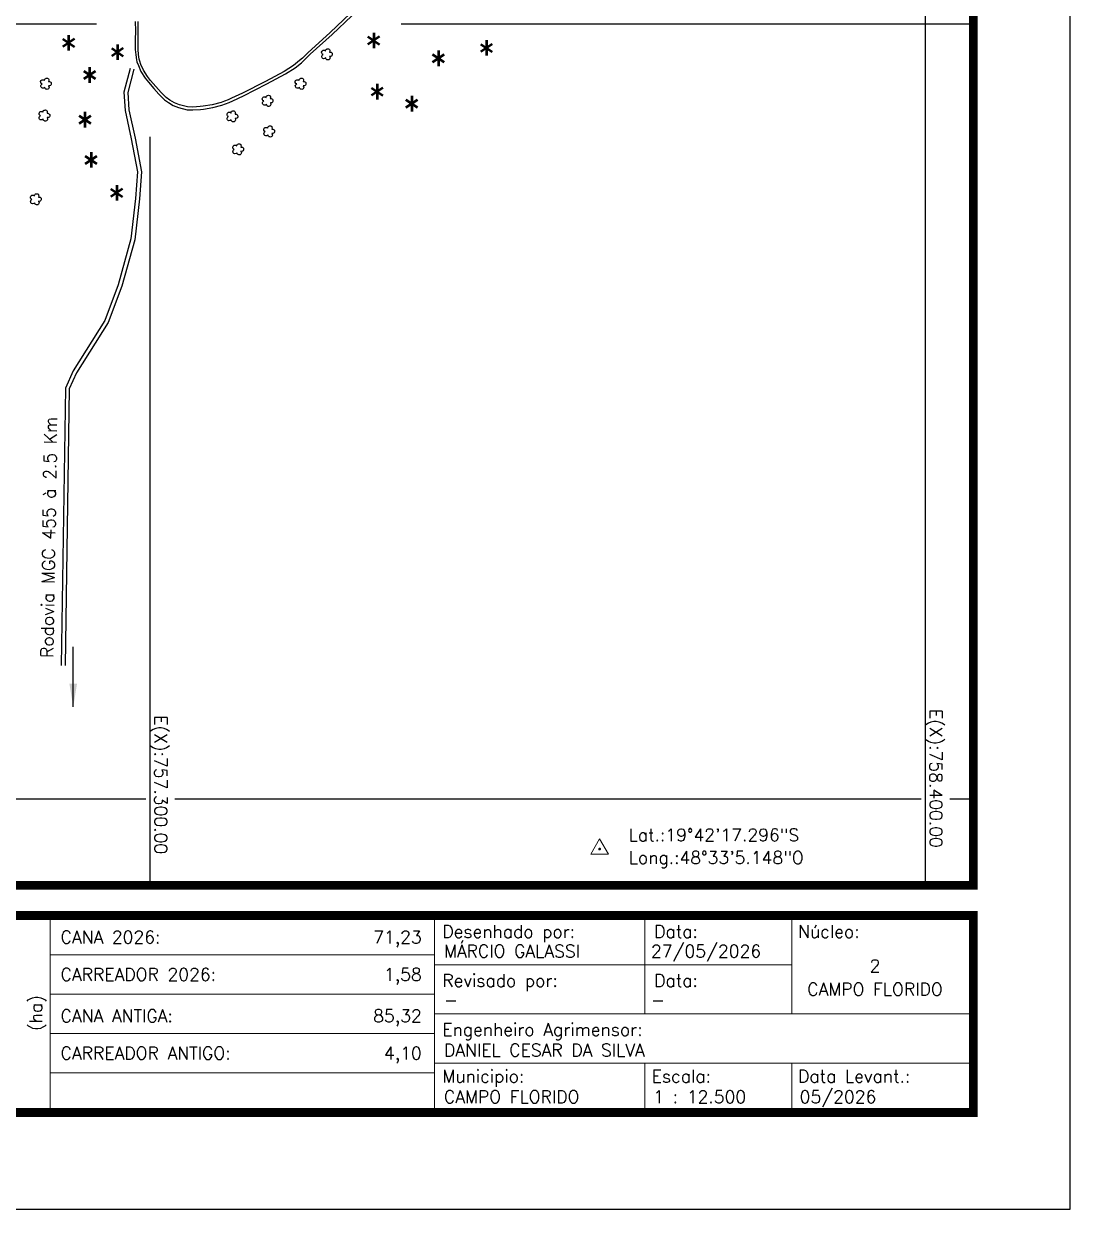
# Model space of a CAD drawing. Extents: x 755862 to 758487, y 7817271 to 7820983.
# Drawn here: x 757137 to 758487, y 7817271 to 7818800 of the extents above; entities that cross this region are included whole.
import ezdxf
from ezdxf.enums import TextEntityAlignment as Align

# ---------------------------------------------------------------- set-up
doc = ezdxf.new("R2010")
doc.units = 0
doc.header["$MEASUREMENT"] = 0
doc.linetypes.add('CONTINUO', pattern=[0])
doc.linetypes.add('LIN0', pattern=[0])
for name, color, linetype in [('0114000282', 1, 'Continuous'), ('_SIMBOLO ARVORE', 118, 'Continuous'), ('_SIMBOLO SERINGUEIRAS', 118, 'Continuous'), ('ESTRADA', 1, 'Continuous'), ('MALHA', 8, 'Continuous'), ('MARGEM', 5, 'Continuous'), ('TEXTO', 7, 'Continuous')]:
    doc.layers.add(name, color=color, linetype=linetype)
doc.layers.add('0114000282020', color=5, linetype='Continuous', lineweight=25)
doc.layers.add('TEXTO_DIVERSOS', color=7, linetype='Continuous', lineweight=5)
doc.styles.add('Simplex', font='simplex.shx')
doc.dimstyles.new('ISO-25', dxfattribs={"dimtxt": 2.5, "dimasz": 2.5, "dimexe": 1.25, "dimexo": 0.625, "dimtad": 1, "dimtxsty": 'Standard', "dimcen": 2.5, "dimadec": 0, "dimazin": 0, "dimtfac": 1, "dimtmove": 0, "dimatfit": 3, "dimfxl": 1, "dimarcsym": 0})

msp = doc.modelspace()

# ---------------------------------------------------------------- linework, layer by layer
at = {"layer": '0114000282'}
msp.add_lwpolyline([(757281.2, 7818802.9), (757281.4, 7818791), (757281.1, 7818779.6), (757281.2, 7818766.8), (757281.9, 7818759.9), (757282.6, 7818753.8), (757283.3, 7818750.9), (757285.1, 7818746.2), (757288.5, 7818738.4), (757293.9, 7818729.9), (757298.1, 7818724.6), (757304.9, 7818716.8), (757311.7, 7818709.1), (757316.4, 7818704.4), (757318.8, 7818702.2), (757323.8, 7818698.4), (757330.1, 7818694.9), (757336.9, 7818692.2), (757347.9, 7818689.3), (757355.3, 7818688.9), (757365.3, 7818689.6), (757369.3, 7818690), (757381.2, 7818692), (757392.9, 7818695.2), (757397.5, 7818696.8), (757402.3, 7818698.7), (757406.9, 7818700.7), (757420.9, 7818707.3), (757451, 7818722.6), (757475, 7818735.5), (757487.4, 7818743.4), (757495.4, 7818749.9), (757506.9, 7818761), (757535.1, 7818786.3), (757560.7, 7818810.5)], dxfattribs=at)
at = {"layer": '0114000282020'}
msp.add_lwpolyline([(757558.2, 7818813.2), (757532.6, 7818789), (757503.9, 7818762.7), (757496.7, 7818755.9), (757493, 7818752.7), (757485.3, 7818746.4), (757473.1, 7818738.6), (757449.3, 7818725.8), (757419.3, 7818710.6), (757405.4, 7818704.1), (757400.8, 7818702), (757396.2, 7818700.2), (757391.8, 7818698.7), (757380.4, 7818695.6), (757368.7, 7818693.7), (757365, 7818693.2), (757355.3, 7818692.5), (757348.4, 7818692.9), (757338.1, 7818695.6), (757331.7, 7818698.2), (757325.8, 7818701.5), (757321.1, 7818705.1), (757318.9, 7818707.1), (757314.4, 7818711.6), (757307.6, 7818719.2), (757300.9, 7818727), (757296.9, 7818732), (757291.7, 7818740.1), (757288.5, 7818747.6), (757286.8, 7818752), (757286.2, 7818754.5), (757285.5, 7818760.3), (757284.8, 7818767), (757284.8, 7818779.5), (757285, 7818791), (757284.8, 7818803.1)], dxfattribs=at)
at = {"layer": '_SIMBOLO ARVORE', "linetype": 'CONTINUO'}
for points in [[(757526.8, 7818756.2, 0), (757525.6, 7818755.2, 0), (757524, 7818755, 0), (757522.9, 7818755.4, 0), (757522.1, 7818756.2, 0), (757521.7, 7818757.1, 0), (757521.6, 7818758.4, 0), (757522.1, 7818759.3, 0), (757522.5, 7818759.9, 0), (757523.4, 7818760.5, 0), (757522.9, 7818760.7, 0), (757522.3, 7818761.2, 0), (757521.6, 7818762.2, 0), (757521.5, 7818763.5, 0), (757522, 7818764.8, 0), (757522.5, 7818765.3, 0), (757523.4, 7818765.9, 0), (757524.4, 7818766, 0), (757525.2, 7818765.9, 0), (757525.8, 7818765.6, 0), (757526.5, 7818765, 0), (757526.7, 7818766.1, 0), (757526.9, 7818766.6, 0), (757527.4, 7818767.2, 0), (757528.1, 7818767.5, 0), (757528.8, 7818767.8, 0), (757529.7, 7818767.9, 0), (757530.4, 7818767.8, 0), (757531.1, 7818767.5, 0), (757531.6, 7818767, 0), (757532, 7818766.2, 0), (757532.1, 7818765.2, 0), (757531.8, 7818763.6, 0), (757532.9, 7818763.6, 0), (757533.8, 7818763.4, 0), (757534.7, 7818762.7, 0), (757535.2, 7818762.2, 0), (757535.3, 7818759.9, 0), (757534.8, 7818758.9, 0), (757534.1, 7818758.3, 0), (757532.9, 7818758, 0), (757531.9, 7818758.1, 0), (757532.5, 7818756, 0), (757532.2, 7818755.1, 0), (757531.6, 7818754.3, 0), (757530.9, 7818753.7, 0), (757530, 7818753.5, 0), (757529.1, 7818753.6, 0), (757528.4, 7818753.8, 0), (757527.6, 7818754.5, 0), (757527, 7818755.3, 0), (757526.9, 7818756.3, 0)], [(757164.3, 7818718.2, 0), (757163.1, 7818717.2, 0), (757161.5, 7818717, 0), (757160.4, 7818717.4, 0), (757159.6, 7818718.2, 0), (757159.2, 7818719.1, 0), (757159.1, 7818720.4, 0), (757159.6, 7818721.3, 0), (757160, 7818721.9, 0), (757160.9, 7818722.5, 0), (757160.4, 7818722.7, 0), (757159.8, 7818723.2, 0), (757159.1, 7818724.2, 0), (757159, 7818725.5, 0), (757159.5, 7818726.8, 0), (757160, 7818727.3, 0), (757160.9, 7818727.9, 0), (757161.9, 7818728, 0), (757162.7, 7818727.9, 0), (757163.3, 7818727.6, 0), (757164, 7818727, 0), (757164.2, 7818728.1, 0), (757164.4, 7818728.6, 0), (757164.9, 7818729.2, 0), (757165.6, 7818729.5, 0), (757166.3, 7818729.8, 0), (757167.2, 7818729.9, 0), (757167.9, 7818729.8, 0), (757168.6, 7818729.5, 0), (757169.1, 7818729, 0), (757169.5, 7818728.2, 0), (757169.6, 7818727.2, 0), (757169.3, 7818725.6, 0), (757170.4, 7818725.6, 0), (757171.3, 7818725.4, 0), (757172.2, 7818724.7, 0), (757172.7, 7818724.2, 0), (757172.8, 7818721.9, 0), (757172.3, 7818720.9, 0), (757171.6, 7818720.3, 0), (757170.4, 7818720, 0), (757169.4, 7818720.1, 0), (757170, 7818718, 0), (757169.7, 7818717.1, 0), (757169.1, 7818716.3, 0), (757168.4, 7818715.7, 0), (757167.5, 7818715.5, 0), (757166.6, 7818715.6, 0), (757165.9, 7818715.8, 0), (757165.1, 7818716.5, 0), (757164.5, 7818717.3, 0), (757164.4, 7818718.3, 0)], [(757492.8, 7818718.2, 0), (757491.6, 7818717.2, 0), (757490, 7818717, 0), (757488.9, 7818717.4, 0), (757488.1, 7818718.2, 0), (757487.7, 7818719.1, 0), (757487.6, 7818720.4, 0), (757488.1, 7818721.3, 0), (757488.5, 7818721.9, 0), (757489.4, 7818722.5, 0), (757488.9, 7818722.7, 0), (757488.3, 7818723.2, 0), (757487.6, 7818724.2, 0), (757487.5, 7818725.5, 0), (757488, 7818726.8, 0), (757488.5, 7818727.3, 0), (757489.4, 7818727.9, 0), (757490.4, 7818728, 0), (757491.2, 7818727.9, 0), (757491.8, 7818727.6, 0), (757492.5, 7818727, 0), (757492.7, 7818728.1, 0), (757492.9, 7818728.6, 0), (757493.4, 7818729.2, 0), (757494.1, 7818729.5, 0), (757494.8, 7818729.8, 0), (757495.7, 7818729.9, 0), (757496.4, 7818729.8, 0), (757497.1, 7818729.5, 0), (757497.6, 7818729, 0), (757498, 7818728.2, 0), (757498.1, 7818727.2, 0), (757497.8, 7818725.6, 0), (757498.9, 7818725.6, 0), (757499.8, 7818725.4, 0), (757500.7, 7818724.7, 0), (757501.2, 7818724.2, 0), (757501.3, 7818721.9, 0), (757500.8, 7818720.9, 0), (757500.1, 7818720.3, 0), (757498.9, 7818720, 0), (757497.9, 7818720.1, 0), (757498.5, 7818718, 0), (757498.2, 7818717.1, 0), (757497.6, 7818716.3, 0), (757496.9, 7818715.7, 0), (757496, 7818715.5, 0), (757495.1, 7818715.6, 0), (757494.4, 7818715.8, 0), (757493.6, 7818716.5, 0), (757493, 7818717.3, 0), (757492.9, 7818718.3, 0)], [(757450.3, 7818696.2, 0), (757449.1, 7818695.2, 0), (757447.5, 7818695, 0), (757446.4, 7818695.4, 0), (757445.6, 7818696.2, 0), (757445.2, 7818697.1, 0), (757445.1, 7818698.4, 0), (757445.6, 7818699.3, 0), (757446, 7818699.9, 0), (757446.9, 7818700.5, 0), (757446.4, 7818700.7, 0), (757445.8, 7818701.2, 0), (757445.1, 7818702.2, 0), (757445, 7818703.5, 0), (757445.5, 7818704.8, 0), (757446, 7818705.3, 0), (757446.9, 7818705.9, 0), (757447.9, 7818706, 0), (757448.7, 7818705.9, 0), (757449.3, 7818705.6, 0), (757450, 7818705, 0), (757450.2, 7818706.1, 0), (757450.4, 7818706.6, 0), (757450.9, 7818707.2, 0), (757451.6, 7818707.5, 0), (757452.3, 7818707.8, 0), (757453.2, 7818707.9, 0), (757453.9, 7818707.8, 0), (757454.6, 7818707.5, 0), (757455.1, 7818707, 0), (757455.5, 7818706.2, 0), (757455.6, 7818705.2, 0), (757455.3, 7818703.6, 0), (757456.4, 7818703.6, 0), (757457.3, 7818703.4, 0), (757458.2, 7818702.7, 0), (757458.7, 7818702.2, 0), (757458.8, 7818699.9, 0), (757458.3, 7818698.9, 0), (757457.6, 7818698.3, 0), (757456.4, 7818698, 0), (757455.4, 7818698.1, 0), (757456, 7818696, 0), (757455.7, 7818695.1, 0), (757455.1, 7818694.3, 0), (757454.4, 7818693.7, 0), (757453.5, 7818693.5, 0), (757452.6, 7818693.6, 0), (757451.9, 7818693.8, 0), (757451.1, 7818694.5, 0), (757450.5, 7818695.3, 0), (757450.4, 7818696.3, 0)], [(757162.3, 7818677.2, 0), (757161.1, 7818676.2, 0), (757159.5, 7818676, 0), (757158.4, 7818676.4, 0), (757157.6, 7818677.2, 0), (757157.2, 7818678.1, 0), (757157.1, 7818679.4, 0), (757157.6, 7818680.3, 0), (757158, 7818680.9, 0), (757158.9, 7818681.5, 0), (757158.4, 7818681.7, 0), (757157.8, 7818682.2, 0), (757157.1, 7818683.2, 0), (757157, 7818684.5, 0), (757157.5, 7818685.8, 0), (757158, 7818686.3, 0), (757158.9, 7818686.9, 0), (757159.9, 7818687, 0), (757160.7, 7818686.9, 0), (757161.3, 7818686.6, 0), (757162, 7818686, 0), (757162.2, 7818687.1, 0), (757162.4, 7818687.6, 0), (757162.9, 7818688.2, 0), (757163.6, 7818688.5, 0), (757164.3, 7818688.8, 0), (757165.2, 7818688.9, 0), (757165.9, 7818688.8, 0), (757166.6, 7818688.5, 0), (757167.1, 7818688, 0), (757167.5, 7818687.2, 0), (757167.6, 7818686.2, 0), (757167.3, 7818684.6, 0), (757168.4, 7818684.6, 0), (757169.3, 7818684.4, 0), (757170.2, 7818683.7, 0), (757170.7, 7818683.2, 0), (757170.8, 7818680.9, 0), (757170.3, 7818679.9, 0), (757169.6, 7818679.3, 0), (757168.4, 7818679, 0), (757167.4, 7818679.1, 0), (757168, 7818677, 0), (757167.7, 7818676.1, 0), (757167.1, 7818675.3, 0), (757166.4, 7818674.7, 0), (757165.5, 7818674.5, 0), (757164.6, 7818674.6, 0), (757163.9, 7818674.8, 0), (757163.1, 7818675.5, 0), (757162.5, 7818676.3, 0), (757162.4, 7818677.3, 0)], [(757404.8, 7818676.2, 0), (757403.6, 7818675.2, 0), (757402, 7818675, 0), (757400.9, 7818675.4, 0), (757400.1, 7818676.2, 0), (757399.7, 7818677.1, 0), (757399.6, 7818678.4, 0), (757400.1, 7818679.3, 0), (757400.5, 7818679.9, 0), (757401.4, 7818680.5, 0), (757400.9, 7818680.7, 0), (757400.3, 7818681.2, 0), (757399.6, 7818682.2, 0), (757399.5, 7818683.5, 0), (757400, 7818684.8, 0), (757400.5, 7818685.3, 0), (757401.4, 7818685.9, 0), (757402.4, 7818686, 0), (757403.2, 7818685.9, 0), (757403.8, 7818685.6, 0), (757404.5, 7818685, 0), (757404.7, 7818686.1, 0), (757404.9, 7818686.6, 0), (757405.4, 7818687.2, 0), (757406.1, 7818687.5, 0), (757406.8, 7818687.8, 0), (757407.7, 7818687.9, 0), (757408.4, 7818687.8, 0), (757409.1, 7818687.5, 0), (757409.6, 7818687, 0), (757410, 7818686.2, 0), (757410.1, 7818685.2, 0), (757409.8, 7818683.6, 0), (757410.9, 7818683.6, 0), (757411.8, 7818683.4, 0), (757412.7, 7818682.7, 0), (757413.2, 7818682.2, 0), (757413.3, 7818679.9, 0), (757412.8, 7818678.9, 0), (757412.1, 7818678.3, 0), (757410.9, 7818678, 0), (757409.9, 7818678.1, 0), (757410.5, 7818676, 0), (757410.2, 7818675.1, 0), (757409.6, 7818674.3, 0), (757408.9, 7818673.7, 0), (757408, 7818673.5, 0), (757407.1, 7818673.6, 0), (757406.4, 7818673.8, 0), (757405.6, 7818674.5, 0), (757405, 7818675.3, 0), (757404.9, 7818676.3, 0)], [(757452.3, 7818656.7, 0), (757451.1, 7818655.7, 0), (757449.5, 7818655.5, 0), (757448.4, 7818655.9, 0), (757447.6, 7818656.7, 0), (757447.2, 7818657.6, 0), (757447.1, 7818658.9, 0), (757447.6, 7818659.8, 0), (757448, 7818660.4, 0), (757448.9, 7818661, 0), (757448.4, 7818661.2, 0), (757447.8, 7818661.7, 0), (757447.1, 7818662.7, 0), (757447, 7818664, 0), (757447.5, 7818665.3, 0), (757448, 7818665.8, 0), (757448.9, 7818666.4, 0), (757449.9, 7818666.5, 0), (757450.7, 7818666.4, 0), (757451.3, 7818666.1, 0), (757452, 7818665.5, 0), (757452.2, 7818666.6, 0), (757452.4, 7818667.1, 0), (757452.9, 7818667.7, 0), (757453.6, 7818668, 0), (757454.3, 7818668.3, 0), (757455.2, 7818668.4, 0), (757455.9, 7818668.3, 0), (757456.6, 7818668, 0), (757457.1, 7818667.5, 0), (757457.5, 7818666.7, 0), (757457.6, 7818665.7, 0), (757457.3, 7818664.1, 0), (757458.4, 7818664.1, 0), (757459.3, 7818663.9, 0), (757460.2, 7818663.2, 0), (757460.7, 7818662.7, 0), (757460.8, 7818660.4, 0), (757460.3, 7818659.4, 0), (757459.6, 7818658.8, 0), (757458.4, 7818658.5, 0), (757457.4, 7818658.6, 0), (757458, 7818656.5, 0), (757457.7, 7818655.6, 0), (757457.1, 7818654.8, 0), (757456.4, 7818654.2, 0), (757455.5, 7818654, 0), (757454.6, 7818654.1, 0), (757453.9, 7818654.3, 0), (757453.1, 7818655, 0), (757452.5, 7818655.8, 0), (757452.4, 7818656.8, 0)], [(757412.3, 7818633.7, 0), (757411.1, 7818632.7, 0), (757409.5, 7818632.5, 0), (757408.4, 7818632.9, 0), (757407.6, 7818633.7, 0), (757407.2, 7818634.6, 0), (757407.1, 7818635.9, 0), (757407.6, 7818636.8, 0), (757408, 7818637.4, 0), (757408.9, 7818638, 0), (757408.4, 7818638.2, 0), (757407.8, 7818638.7, 0), (757407.1, 7818639.7, 0), (757407, 7818641, 0), (757407.5, 7818642.3, 0), (757408, 7818642.8, 0), (757408.9, 7818643.4, 0), (757409.9, 7818643.5, 0), (757410.7, 7818643.4, 0), (757411.3, 7818643.1, 0), (757412, 7818642.5, 0), (757412.2, 7818643.6, 0), (757412.4, 7818644.1, 0), (757412.9, 7818644.7, 0), (757413.6, 7818645, 0), (757414.3, 7818645.3, 0), (757415.2, 7818645.4, 0), (757415.9, 7818645.3, 0), (757416.6, 7818645, 0), (757417.1, 7818644.5, 0), (757417.5, 7818643.7, 0), (757417.6, 7818642.7, 0), (757417.3, 7818641.1, 0), (757418.4, 7818641.1, 0), (757419.3, 7818640.9, 0), (757420.2, 7818640.2, 0), (757420.7, 7818639.7, 0), (757420.8, 7818637.4, 0), (757420.3, 7818636.4, 0), (757419.6, 7818635.8, 0), (757418.4, 7818635.5, 0), (757417.4, 7818635.6, 0), (757418, 7818633.5, 0), (757417.7, 7818632.6, 0), (757417.1, 7818631.8, 0), (757416.4, 7818631.2, 0), (757415.5, 7818631, 0), (757414.6, 7818631.1, 0), (757413.9, 7818631.3, 0), (757413.1, 7818632, 0), (757412.5, 7818632.8, 0), (757412.4, 7818633.8, 0)], [(757151.3, 7818569.2, 0), (757150.1, 7818568.2, 0), (757148.5, 7818568, 0), (757147.4, 7818568.4, 0), (757146.6, 7818569.2, 0), (757146.2, 7818570.1, 0), (757146.1, 7818571.4, 0), (757146.6, 7818572.3, 0), (757147, 7818572.9, 0), (757147.9, 7818573.5, 0), (757147.4, 7818573.7, 0), (757146.8, 7818574.2, 0), (757146.1, 7818575.2, 0), (757146, 7818576.5, 0), (757146.5, 7818577.8, 0), (757147, 7818578.3, 0), (757147.9, 7818578.9, 0), (757148.9, 7818579, 0), (757149.7, 7818578.9, 0), (757150.3, 7818578.6, 0), (757151, 7818578, 0), (757151.2, 7818579.1, 0), (757151.4, 7818579.6, 0), (757151.9, 7818580.2, 0), (757152.6, 7818580.5, 0), (757153.3, 7818580.8, 0), (757154.2, 7818580.9, 0), (757154.9, 7818580.8, 0), (757155.6, 7818580.5, 0), (757156.1, 7818580, 0), (757156.5, 7818579.2, 0), (757156.6, 7818578.2, 0), (757156.3, 7818576.6, 0), (757157.4, 7818576.6, 0), (757158.3, 7818576.4, 0), (757159.2, 7818575.7, 0), (757159.7, 7818575.2, 0), (757159.8, 7818572.9, 0), (757159.3, 7818571.9, 0), (757158.6, 7818571.3, 0), (757157.4, 7818571, 0), (757156.4, 7818571.1, 0), (757157, 7818569, 0), (757156.7, 7818568.1, 0), (757156.1, 7818567.3, 0), (757155.4, 7818566.7, 0), (757154.5, 7818566.5, 0), (757153.6, 7818566.6, 0), (757152.9, 7818566.8, 0), (757152.1, 7818567.5, 0), (757151.5, 7818568.3, 0), (757151.4, 7818569.3, 0)]]:
    msp.add_polyline3d(points, dxfattribs=at)
at = {"layer": 'ESTRADA', "linetype": 'ByBlock'}
for points in [[(757274.6, 7818742.6), (757266.5, 7818711.7), (757268, 7818688.1), (757276, 7818651.5), (757284, 7818608.9), (757281.5, 7818574.7), (757275.5, 7818522.5), (757259.1, 7818463.3), (757241.7, 7818417.1), (757200.8, 7818352.2), (757191, 7818330), (757185.6, 7817972)], [(757279.4, 7818741.4), (757271.5, 7818711.3), (757273, 7818688.9), (757281, 7818652.5), (757289, 7818609.1), (757286.5, 7818574.3), (757280.5, 7818521.5), (757263.9, 7818461.7), (757246.3, 7818414.9), (757205.2, 7818349.8), (757196, 7818329), (757190.6, 7817972.3)]]:
    msp.add_lwpolyline(points, dxfattribs=at)
at = {"layer": 'MALHA', "linetype": 'ByBlock'}
for points in [[(758300, 7819800), (758300, 7817688.5)], [(756859.5, 7818800), (757231.2, 7818800)], [(757624.3, 7818800), (758362.3, 7818800)], [(757300, 7818654.4), (757300, 7817800), (757300, 7817688.5)], [(756332, 7817800), (757294.9, 7817800)], [(757332, 7817800), (758294.9, 7817800)], [(758332, 7817800), (758362.3, 7817800)]]:
    msp.add_lwpolyline(points, dxfattribs=at)
at = {"layer": 'MARGEM', "color": 174, "linetype": 'LIN0', "flags": 128}
msp.add_lwpolyline([(758487.3, 7817270.5), (758487.3, 7820983), (755862.3, 7820983), (755862.3, 7817270.5)], close=True, dxfattribs=at)
at = {"layer": 'MARGEM', "color": 174, "linetype": 'LIN0', "const_width": 11.4, "flags": 128}
for points in [[(758362.3, 7817688.5), (758362.3, 7820858), (755987.3, 7820858), (755987.3, 7817688.5)], [(755987.3, 7817649.7), (758362.3, 7817649.7), (758362.3, 7817395.5), (755987.3, 7817395.5)]]:
    msp.add_lwpolyline(points, close=True, dxfattribs=at)
at = {"layer": 'MARGEM', "color": 174, "linetype": 'LIN0', "const_width": 1.26, "flags": 128}
for points in [[(757171.5, 7817649.7), (757171.5, 7817398.7)], [(757667.3, 7817649.7), (757667.3, 7817398.7)], [(757938.5, 7817522.6), (757938.5, 7817649.7)], [(758128.2, 7817522.6), (758128.2, 7817649.7)], [(757171.5, 7817598.8), (757667.3, 7817598.8)], [(757667.3, 7817586.1), (758128.2, 7817586.1)], [(757171.5, 7817548), (757667.3, 7817548)], [(757667.3, 7817522.6), (758362.5, 7817522.6)], [(757171.5, 7817497.2), (757667.3, 7817497.2)], [(757171.5, 7817446.4), (757667.3, 7817446.4)], [(757667.3, 7817459.1), (758362.4, 7817459.1)], [(757938.5, 7817459.1), (757938.5, 7817396.1)], [(758128.2, 7817459.1), (758128.2, 7817396.1)]]:
    msp.add_lwpolyline(points, dxfattribs=at)
at = {"layer": 'TEXTO', "color": 7, "lineweight": 9, "flags": 128}
msp.add_lwpolyline([(757868.8, 7817728.8), (757891.4, 7817728.8), (757880.1, 7817748.3)], close=True, dxfattribs=at)
at = {"layer": 'TEXTO', "color": 7, "lineweight": 9, "const_width": 1.77, "flags": 128}
msp.add_lwpolyline([(757879.2, 7817735.3, -1), (757881, 7817735.3, -1)], format="xyb", close=True, dxfattribs=at)

# ---------------------------------------------------------------- texts
at = {"layer": '_SIMBOLO SERINGUEIRAS', "linetype": 'Continuous', "style": 'Simplex'}
for p in [(757195.2, 7818768), (757588.7, 7818771), (757734.2, 7818761.5), (757258.2, 7818756), (757672.2, 7818748), (757222.2, 7818726.5), (757593.2, 7818705), (757637.7, 7818689.5), (757216.2, 7818669), (757224.2, 7818617), (757257.2, 7818574.5)]:
    msp.add_text('*', height=35, dxfattribs=at).set_placement(p, align=Align.MIDDLE_CENTER)
at = {"layer": 'MALHA', "style": 'Simplex'}
for s, p in [('E(X):757.300.00', (757301.1, 7817907.7)), ('E(X):758.400.00', (758301.1, 7817915.9))]:
    msp.add_text(s, height=16.25, rotation=270, dxfattribs=at).set_placement(p, align=Align.BOTTOM_LEFT)
at = {"layer": 'MARGEM', "color": 7, "linetype": 'Continuous', "style": 'Simplex'}
for s, height, p in [('CANA 2026:', 16.25, (757184.8, 7817629.8)), ('MÁRCIO GALASSI', 16.25, (757679.3, 7817611.8)), ('27/05/2026', 16.25, (757946.4, 7817611.7)), ('CARREADOR 2026:', 16.25, (757184.8, 7817581.7)), ('-', 16.2, (757679.3, 7817548.8)), ('-', 16.2, (757946.4, 7817548.8)), ('CANA ANTIGA:', 16.25, (757184.8, 7817528.2)), ('CARREADOR ANTIGO:', 16.25, (757184.8, 7817480.1)), ('DANIEL CESAR DA SILVA', 16.25, (757679.3, 7817484)), ('CAMPO FLORIDO', 16.25, (757679.3, 7817423.8)), ('1 : 12.500', 16.25, (757949.4, 7817423.8)), ('05/2026', 16.25, (758138.2, 7817423.8))]:
    msp.add_text(s, height=height, dxfattribs=at).set_placement(p, align=Align.TOP_LEFT)
for s, p in [('71,23', (757650.7, 7817629.8)), ('1,58', (757650.7, 7817581.7)), ('85,32', (757650.7, 7817528.2)), ('4,10', (757650.7, 7817480.1))]:
    msp.add_text(s, height=16.25, dxfattribs=at).set_placement(p, align=Align.TOP_RIGHT)
at = {"layer": 'MARGEM', "color": 7, "linetype": 'Continuous', "lineweight": 9, "style": 'Simplex'}
for s, p in [('Desenhado por:', (757677.2, 7817637)), ('Data:', (757950.5, 7817637)), ('Núcleo:', (758136.1, 7817637)), ('Revisado por:', (757677.2, 7817573.8)), ('Data:', (757950.5, 7817573.8)), ('Engenheiro Agrimensor:', (757677.2, 7817510.5)), ('Municipio:', (757677.2, 7817450.3)), ('Escala:', (757947.2, 7817450.3)), ('Data Levant.:', (758136.1, 7817450.3))]:
    msp.add_text(s, height=16.25, dxfattribs=at).set_placement(p, align=Align.TOP_LEFT)
at = {"layer": 'MARGEM', "color": 7, "linetype": 'Continuous', "style": 'Simplex'}
for s, height, p in [('2', 16.2, (758235.4, 7817584.5)), ('CAMPO FLORIDO', 16.25, (758235.4, 7817554.5))]:
    msp.add_text(s, height=height, dxfattribs=at).set_placement(p, align=Align.MIDDLE_CENTER)
msp.add_text('(ha)', height=16.25, rotation=90, dxfattribs=at).set_placement((757152.8, 7817523.9), align=Align.MIDDLE_CENTER)
at = {"layer": 'TEXTO', "linetype": 'ByBlock', "style": 'Simplex'}
for s, p in [('Lat.:19°42\'17.296"S', (758027.6, 7817753.5, 821)), ('Long.:48°33\'5.148"O', (758030.6, 7817724.3, 821))]:
    msp.add_text(s, height=16.25, dxfattribs=at).set_placement(p, align=Align.MIDDLE_CENTER)
at = {"layer": 'TEXTO_DIVERSOS', "linetype": 'Continuous', "style": 'Simplex'}
msp.add_text('Rodovia MGC 455 à 2.5 Km', height=16.25, rotation=89.0964, dxfattribs=at).set_placement((757175.3, 7817981.9))

# ---------------------------------------------------------------- leaders
msp.add_leader([(757201.1, 7817918.7), (757201.1, 7817996.1)], dimstyle='ISO-25', override={"dimasz": 30, "dimzin": 0})

doc.saveas('drawing.dxf')
